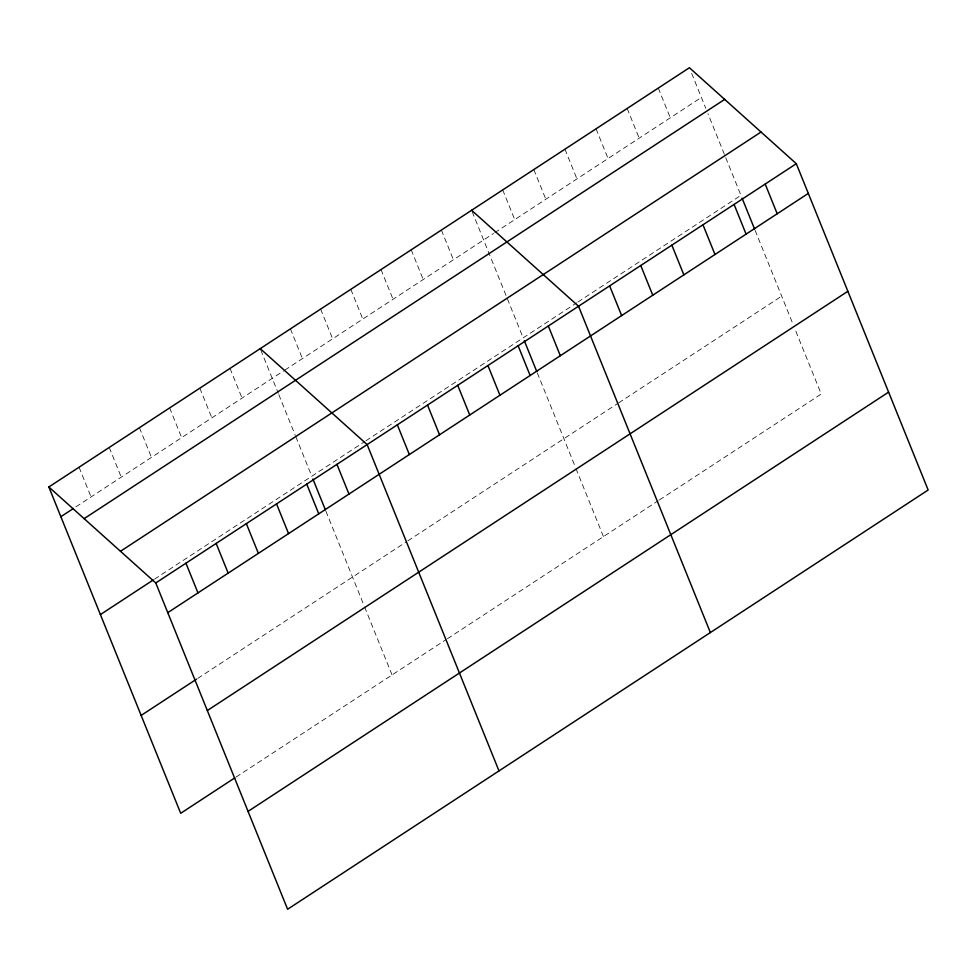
<?xml version="1.0" encoding="UTF-8"?>
<svg xmlns="http://www.w3.org/2000/svg" width="977" height="977" viewBox="0 0 977 977"><rect width="100%" height="100%" fill="white"/><g stroke="black" fill="none" stroke-linecap="round" stroke-linejoin="round"><path stroke-width="0.73" stroke-dasharray="4.88 3.66" d="M75.95 506.819L283.562 370.93M284.82 370.112L493.568 233.479M494.814 232.66L701.401 97.444M154.5 579.166L364.629 441.641M365.887 440.81L576.674 302.846M577.92 302.027L740.945 195.327L707.983 113.759M197.769 678.368L406.627 541.661M407.885 540.831L617.415 403.684M618.661 402.878L781.685 296.165M236.055 777.069L446.171 639.532M447.429 638.714L658.205 500.749M659.451 499.943L821.23 394.049L794.863 328.797M691.679 73.385L705.785 108.313M755.087 230.34L792.665 323.35M658.278 88.089L670.283 117.802M627.173 108.459L639.178 138.172M596.055 128.817L608.06 158.53M564.938 149.188L576.943 178.901M533.833 169.546L545.838 199.259M502.715 189.917L514.72 219.63M472.184 211.691L523.159 337.871M537.301 372.884L575.441 467.262M575.99 468.618L603.444 536.593M441.409 230.047L453.413 259.76M411.219 249.807L423.212 279.52M381.018 269.567L393.023 299.28M350.816 289.339L362.821 319.052M320.627 309.098L332.632 338.811M290.425 328.87L302.43 358.583M260.798 350.047L278.274 393.304M278.824 394.659L295.298 435.437M295.848 436.804L311.785 476.226M325.927 511.24L364.055 605.618M364.604 606.973L392.07 674.948M230.035 368.402L242.04 398.103M199.833 388.162L211.838 417.875M169.644 407.922L181.637 437.635M139.442 427.694L151.447 457.407M109.241 447.454L121.246 477.167M79.052 467.226L91.056 496.939"/><path stroke-width="1.47" d="M48.85 486.986L689.396 67.731L796.304 163.696L928.15 490.014L287.604 909.269L155.77 582.951L48.85 486.986L180.696 813.304L234.798 777.887M60.855 516.699L73.434 508.467M84.132 518.653L724.678 99.398M120.489 551.284L761.022 132.029M100.399 614.582L153.242 579.984M155.77 582.951L796.304 163.696M167.775 612.664L808.309 193.409M141.14 715.42L196.511 679.186M207.319 710.548L847.865 291.293M248.06 811.386L888.606 392.131M471.61 210.275L578.531 306.241L710.364 632.559M260.224 348.63L367.144 444.596L498.991 770.914M765.199 184.067L777.203 213.78M742.068 198.123L754.525 228.936M734.081 204.425L746.086 234.138M702.976 224.795L714.981 254.508M671.858 245.154L683.863 274.867M640.753 265.512L652.758 295.225M609.636 285.882L621.641 315.595M548.329 326.013L560.334 355.726M524.295 340.668L536.739 371.48M518.128 345.773L530.132 375.486M487.938 365.545L499.943 395.258M457.737 385.304L469.742 415.017M427.535 405.064L439.54 434.777M397.346 424.836L409.351 454.549M336.955 464.368L348.96 494.081M312.909 479.023L325.365 509.835M306.754 484.128L318.758 513.841M276.552 503.9L288.557 533.613M246.363 523.66L258.368 553.373M216.161 543.42L228.166 573.133M185.96 563.192L197.965 592.905"/></g></svg>
